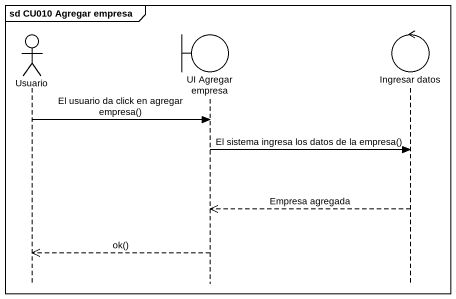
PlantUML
@startuml
mainframe sd CU010 Agregar empresa
hide footbox
actor Usuario
boundary "UI Agregar empresa" as UI_Agregar_empresa
control "Ingresar datos" as Ingresar_datos

Usuario -> UI_Agregar_empresa : El usuario da click en agregar empresa()
UI_Agregar_empresa -> Ingresar_datos : El sistema ingresa los datos de la empresa()
Ingresar_datos -->> UI_Agregar_empresa : Empresa agregada
UI_Agregar_empresa -->> Usuario : ok()
@enduml
